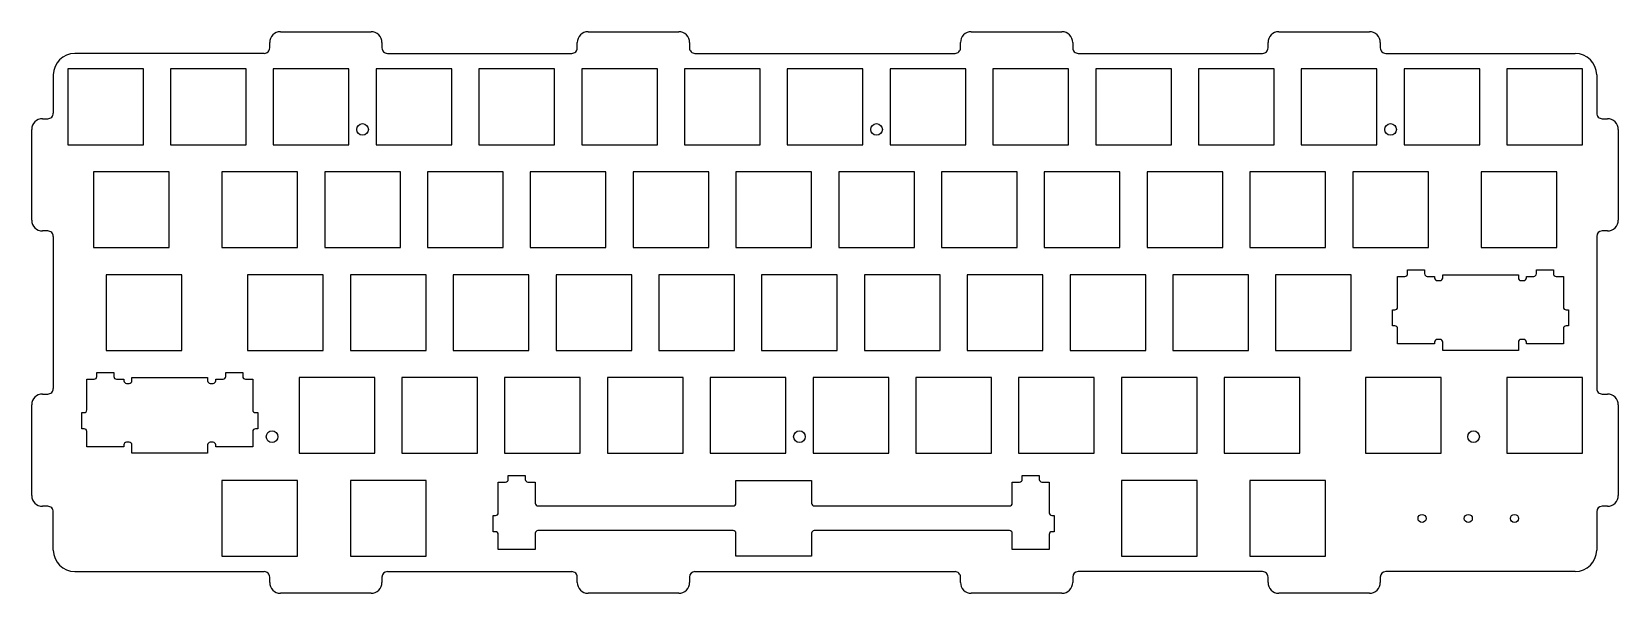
# Model space of a CAD drawing. Extents: x 65 to 359, y -199 to -95.
import ezdxf

# ---------------------------------------------------------------- set-up
doc = ezdxf.new("R2010")
doc.units = 0
doc.layers.add('BLACK', color=7, linetype='CONTINUOUS')

msp = doc.modelspace()

# ---------------------------------------------------------------- linework, layer by layer
at = {"layer": 'BLACK', "linetype": 'CONTINUOUS'}
for p, q in [((111.572, -95.3), (128.372, -95.3)), ((168.572, -95.3), (185.372, -95.3)), ((239.572, -95.3), (256.372, -95.3)), ((296.572, -95.3), (313.372, -95.3)), ((108.572, -99.3), (73.4716, -99.3)), ((109.572, -98.3), (109.572, -97.3)), ((130.372, -97.3), (130.372, -98.3)), ((131.372, -99.3), (165.572, -99.3)), ((166.572, -98.3), (166.572, -97.3)), ((187.372, -97.3), (187.372, -98.3)), ((188.372, -99.3), (236.572, -99.3)), ((237.572, -98.3), (237.572, -97.3)), ((258.372, -97.3), (258.372, -98.3)), ((259.372, -99.3), (293.572, -99.3)), ((294.572, -98.3), (294.572, -97.3)), ((315.372, -97.3), (315.372, -98.3)), ((316.372, -99.3), (351.472, -99.3)), ((86.1604, -102.199), (72.1396, -102.199)), ((72.1396, -102.199), (72.1396, -116.22)), ((86.1604, -116.22), (86.1604, -102.199)), ((91.1896, -102.199), (91.1896, -116.22)), ((105.21, -102.199), (91.1896, -102.199)), ((105.21, -116.22), (105.21, -102.199)), ((110.24, -102.199), (110.24, -116.22)), ((124.26, -102.199), (110.24, -102.199)), ((124.26, -116.22), (124.26, -102.199)), ((129.29, -102.199), (129.29, -116.22)), ((143.31, -102.199), (129.29, -102.199)), ((143.31, -116.22), (143.31, -102.199)), ((148.34, -102.199), (148.34, -116.22)), ((162.36, -102.199), (148.34, -102.199)), ((162.36, -116.22), (162.36, -102.199)), ((181.41, -102.199), (167.39, -102.199)), ((167.39, -102.199), (167.39, -116.22)), ((181.41, -116.22), (181.41, -102.199)), ((200.46, -102.199), (186.44, -102.199)), ((186.44, -102.199), (186.44, -116.22)), ((200.46, -116.22), (200.46, -102.199)), ((205.49, -102.199), (205.49, -116.22)), ((219.51, -102.199), (205.49, -102.199)), ((219.51, -116.22), (219.51, -102.199)), ((238.56, -102.199), (224.54, -102.199)), ((224.54, -102.199), (224.54, -116.22)), ((238.56, -116.22), (238.56, -102.199)), ((257.61, -102.199), (243.59, -102.199)), ((243.59, -102.199), (243.59, -116.22)), ((257.61, -116.22), (257.61, -102.199)), ((276.66, -102.199), (262.64, -102.199)), ((262.64, -102.199), (262.64, -116.22)), ((276.66, -116.22), (276.66, -102.199)), ((281.69, -102.199), (281.69, -116.22)), ((295.71, -102.199), (281.69, -102.199)), ((295.71, -116.22), (295.71, -102.199)), ((300.74, -102.199), (300.74, -116.22)), ((314.76, -102.199), (300.74, -102.199)), ((314.76, -116.22), (314.76, -102.199)), ((333.81, -102.199), (319.79, -102.199)), ((319.79, -102.199), (319.79, -116.22)), ((333.81, -116.22), (333.81, -102.199)), ((338.84, -102.199), (338.84, -116.22)), ((352.86, -102.199), (338.84, -102.199)), ((352.86, -116.22), (352.86, -102.199)), ((69.4716, -103.3), (69.4716, -110.4)), ((355.472, -103.3), (355.472, -110.4)), ((67.4716, -111.4), (68.4716, -111.4)), ((356.472, -111.4), (357.472, -111.4)), ((65.4716, -130.2), (65.4716, -113.4)), ((359.472, -113.4), (359.472, -130.2)), ((72.1396, -116.22), (86.1604, -116.22)), ((91.1896, -116.22), (105.21, -116.22)), ((110.24, -116.22), (124.26, -116.22)), ((129.29, -116.22), (143.31, -116.22)), ((148.34, -116.22), (162.36, -116.22)), ((167.39, -116.22), (181.41, -116.22)), ((186.44, -116.22), (200.46, -116.22)), ((205.49, -116.22), (219.51, -116.22)), ((224.54, -116.22), (238.56, -116.22)), ((243.59, -116.22), (257.61, -116.22)), ((262.64, -116.22), (276.66, -116.22)), ((281.69, -116.22), (295.71, -116.22)), ((300.74, -116.22), (314.76, -116.22)), ((319.79, -116.22), (333.81, -116.22)), ((338.84, -116.22), (352.86, -116.22)), ((76.9021, -121.249), (76.9021, -135.27)), ((90.9229, -121.249), (76.9021, -121.249)), ((90.9229, -135.27), (90.9229, -121.249)), ((114.735, -121.249), (100.715, -121.249)), ((100.715, -121.249), (100.715, -135.27)), ((114.735, -135.27), (114.735, -121.249)), ((119.765, -121.249), (119.765, -135.27)), ((133.785, -121.249), (119.765, -121.249)), ((133.785, -135.27), (133.785, -121.249)), ((138.815, -121.249), (138.815, -135.27)), ((152.835, -121.249), (138.815, -121.249)), ((152.835, -135.27), (152.835, -121.249)), ((171.885, -121.249), (157.865, -121.249)), ((157.865, -121.249), (157.865, -135.27)), ((171.885, -135.27), (171.885, -121.249)), ((176.915, -121.249), (176.915, -135.27)), ((190.935, -121.249), (176.915, -121.249)), ((190.935, -135.27), (190.935, -121.249)), ((195.965, -121.249), (195.965, -135.27)), ((209.985, -121.249), (195.965, -121.249)), ((209.985, -135.27), (209.985, -121.249)), ((229.035, -121.249), (215.015, -121.249)), ((215.015, -121.249), (215.015, -135.27)), ((229.035, -135.27), (229.035, -121.249)), ((234.065, -121.249), (234.065, -135.27)), ((248.085, -121.249), (234.065, -121.249)), ((248.085, -135.27), (248.085, -121.249)), ((267.135, -121.249), (253.115, -121.249)), ((253.115, -121.249), (253.115, -135.27)), ((267.135, -135.27), (267.135, -121.249)), ((272.165, -121.249), (272.165, -135.27)), ((286.185, -121.249), (272.165, -121.249)), ((286.185, -135.27), (286.185, -121.249)), ((305.235, -121.249), (291.215, -121.249)), ((291.215, -121.249), (291.215, -135.27)), ((305.235, -135.27), (305.235, -121.249)), ((324.285, -121.249), (310.265, -121.249)), ((310.265, -121.249), (310.265, -135.27)), ((324.285, -135.27), (324.285, -121.249)), ((334.077, -121.249), (334.077, -135.27)), ((348.097, -121.249), (334.077, -121.249)), ((348.097, -135.27), (348.097, -121.249)), ((68.4716, -132.2), (67.4716, -132.2)), ((357.472, -132.2), (356.472, -132.2)), ((69.4716, -133.2), (69.4716, -161.4)), ((355.472, -133.2), (355.472, -161.4)), ((76.9021, -135.27), (90.9229, -135.27)), ((100.715, -135.27), (114.735, -135.27)), ((119.765, -135.27), (133.785, -135.27)), ((138.815, -135.27), (152.835, -135.27)), ((157.865, -135.27), (171.885, -135.27)), ((176.915, -135.27), (190.935, -135.27)), ((195.965, -135.27), (209.985, -135.27)), ((215.015, -135.27), (229.035, -135.27)), ((234.065, -135.27), (248.085, -135.27)), ((253.115, -135.27), (267.135, -135.27)), ((272.165, -135.27), (286.185, -135.27)), ((291.215, -135.27), (305.235, -135.27)), ((310.265, -135.27), (324.285, -135.27)), ((334.077, -135.27), (348.097, -135.27)), ((79.2834, -140.299), (79.2834, -154.32)), ((93.3042, -140.299), (79.2834, -140.299)), ((93.3042, -154.32), (93.3042, -140.299)), ((119.497, -140.299), (105.477, -140.299)), ((105.477, -140.299), (105.477, -154.32)), ((119.497, -154.32), (119.497, -140.299)), ((138.547, -140.299), (124.527, -140.299)), ((124.527, -140.299), (124.527, -154.32)), ((138.547, -154.32), (138.547, -140.299)), ((157.597, -140.299), (143.577, -140.299)), ((143.577, -140.299), (143.577, -154.32)), ((157.597, -154.32), (157.597, -140.299)), ((176.647, -140.299), (162.627, -140.299)), ((162.627, -140.299), (162.627, -154.32)), ((176.647, -154.32), (176.647, -140.299)), ((181.677, -140.299), (181.677, -154.32)), ((195.697, -140.299), (181.677, -140.299)), ((195.697, -154.32), (195.697, -140.299)), ((214.747, -140.299), (200.727, -140.299)), ((200.727, -140.299), (200.727, -154.32)), ((214.747, -154.32), (214.747, -140.299)), ((233.797, -140.299), (219.777, -140.299)), ((219.777, -140.299), (219.777, -154.32)), ((233.797, -154.32), (233.797, -140.299)), ((252.847, -140.299), (238.827, -140.299)), ((238.827, -140.299), (238.827, -154.32)), ((252.847, -154.32), (252.847, -140.299)), ((271.897, -140.299), (257.877, -140.299)), ((257.877, -140.299), (257.877, -154.32)), ((271.897, -154.32), (271.897, -140.299)), ((290.947, -140.299), (276.927, -140.299)), ((276.927, -140.299), (276.927, -154.32)), ((290.947, -154.32), (290.947, -140.299)), ((295.977, -140.299), (295.977, -154.32)), ((309.997, -140.299), (295.977, -140.299)), ((309.997, -154.32), (309.997, -140.299)), ((318.577, -140.604), (319.931, -140.604)), ((318.577, -146.302), (318.577, -140.604)), ((320.431, -139.385), (323.581, -139.385)), ((320.431, -140.104), (320.431, -139.385)), ((323.581, -139.385), (323.581, -140.104)), ((324.081, -140.604), (325.435, -140.604)), ((325.435, -140.604), (325.435, -140.892)), ((326.934, -140.299), (340.954, -140.299)), ((326.934, -140.892), (326.934, -140.299)), ((340.954, -140.299), (340.954, -140.892)), ((342.453, -140.892), (342.453, -140.604)), ((342.453, -140.604), (343.807, -140.604)), ((344.307, -139.385), (347.457, -139.385)), ((344.307, -140.104), (344.307, -139.385)), ((347.457, -139.385), (347.457, -140.104)), ((347.957, -140.604), (349.311, -140.604)), ((349.311, -140.604), (349.311, -146.302)), ((325.935, -141.392), (326.434, -141.392)), ((341.454, -141.392), (341.953, -141.392)), ((317.637, -146.802), (318.077, -146.802)), ((317.637, -149.799), (317.637, -146.802)), ((349.811, -146.802), (350.251, -146.802)), ((350.251, -146.802), (350.251, -149.799)), ((318.077, -149.799), (317.637, -149.799)), ((350.251, -149.799), (349.811, -149.799)), ((318.577, -153.101), (318.577, -150.299)), ((325.435, -152.788), (325.435, -153.101)), ((326.434, -152.288), (325.934, -152.288)), ((326.934, -154.32), (326.934, -152.788)), ((340.954, -152.788), (340.954, -154.32)), ((341.954, -152.288), (341.454, -152.288)), ((342.453, -153.101), (342.453, -152.788)), ((349.311, -150.299), (349.311, -153.101)), ((79.2834, -154.32), (93.3042, -154.32)), ((105.477, -154.32), (119.497, -154.32)), ((124.527, -154.32), (138.547, -154.32)), ((143.577, -154.32), (157.597, -154.32)), ((162.627, -154.32), (176.647, -154.32)), ((181.677, -154.32), (195.697, -154.32)), ((200.727, -154.32), (214.747, -154.32)), ((219.777, -154.32), (233.797, -154.32)), ((238.827, -154.32), (252.847, -154.32)), ((257.877, -154.32), (271.897, -154.32)), ((276.927, -154.32), (290.947, -154.32)), ((295.977, -154.32), (309.997, -154.32)), ((325.435, -153.101), (318.577, -153.101)), ((340.954, -154.32), (326.934, -154.32)), ((349.311, -153.101), (342.453, -153.101)), ((77.5434, -159.154), (77.5434, -158.435)), ((77.5434, -158.435), (80.693, -158.435)), ((80.693, -158.435), (80.693, -159.154)), ((101.419, -159.154), (101.419, -158.435)), ((101.419, -158.435), (104.569, -158.435)), ((104.569, -158.435), (104.569, -159.154)), ((75.6892, -165.352), (75.6892, -159.654)), ((75.6892, -159.654), (77.0434, -159.654)), ((81.193, -159.654), (82.5472, -159.654)), ((82.5472, -159.654), (82.5472, -159.942)), ((83.0472, -160.442), (83.5458, -160.442)), ((84.0458, -159.349), (98.0666, -159.349)), ((84.0458, -159.942), (84.0458, -159.349)), ((98.0666, -159.349), (98.0666, -159.942)), ((98.5659, -160.442), (99.0652, -160.442)), ((99.5652, -159.942), (99.5652, -159.654)), ((99.5652, -159.654), (100.919, -159.654)), ((105.069, -159.654), (106.423, -159.654)), ((106.423, -159.654), (106.423, -165.352)), ((115.003, -159.349), (115.003, -173.37)), ((129.023, -159.349), (115.003, -159.349)), ((129.023, -173.37), (129.023, -159.349)), ((148.073, -159.349), (134.053, -159.349)), ((134.053, -159.349), (134.053, -173.37)), ((148.073, -173.37), (148.073, -159.349)), ((167.123, -159.349), (153.103, -159.349)), ((153.103, -159.349), (153.103, -173.37)), ((167.123, -173.37), (167.123, -159.349)), ((186.173, -159.349), (172.153, -159.349)), ((172.153, -159.349), (172.153, -173.37)), ((186.173, -173.37), (186.173, -159.349)), ((205.223, -159.349), (191.203, -159.349)), ((191.203, -159.349), (191.203, -173.37)), ((205.223, -173.37), (205.223, -159.349)), ((210.253, -159.349), (210.253, -173.37)), ((224.273, -159.349), (210.253, -159.349)), ((224.273, -173.37), (224.273, -159.349)), ((243.323, -159.349), (229.303, -159.349)), ((229.303, -159.349), (229.303, -173.37)), ((243.323, -173.37), (243.323, -159.349)), ((262.373, -159.349), (248.353, -159.349)), ((248.353, -159.349), (248.353, -173.37)), ((262.373, -173.37), (262.373, -159.349)), ((281.423, -159.349), (267.403, -159.349)), ((267.403, -159.349), (267.403, -173.37)), ((281.423, -173.37), (281.423, -159.349)), ((286.453, -159.349), (286.453, -173.37)), ((300.473, -159.349), (286.453, -159.349)), ((300.473, -173.37), (300.473, -159.349)), ((326.666, -159.349), (312.646, -159.349)), ((312.646, -159.349), (312.646, -173.37)), ((326.666, -173.37), (326.666, -159.349)), ((352.86, -159.349), (338.84, -159.349)), ((338.84, -159.349), (338.84, -173.37)), ((352.86, -173.37), (352.86, -159.349)), ((65.4716, -181.2), (65.4716, -164.4)), ((67.4716, -162.4), (68.4716, -162.4)), ((356.472, -162.4), (357.472, -162.4)), ((359.472, -164.4), (359.472, -181.2)), ((74.7494, -165.852), (75.1892, -165.852)), ((74.7494, -168.849), (74.7494, -165.852)), ((106.923, -165.852), (107.363, -165.852)), ((107.363, -165.852), (107.363, -168.849)), ((75.1892, -168.849), (74.7494, -168.849)), ((75.6892, -172.151), (75.6892, -169.349)), ((106.423, -169.349), (106.423, -172.151)), ((107.363, -168.849), (106.923, -168.849)), ((82.5472, -172.151), (75.6892, -172.151)), ((82.5472, -171.838), (82.5472, -172.151)), ((83.5458, -171.338), (83.0465, -171.338)), ((84.0458, -173.37), (84.0458, -171.838)), ((98.0666, -173.37), (84.0458, -173.37)), ((98.0666, -171.838), (98.0666, -173.37)), ((99.0659, -171.338), (98.5666, -171.338)), ((99.5652, -172.151), (99.5652, -171.838)), ((106.423, -172.151), (99.5652, -172.151)), ((115.003, -173.37), (129.023, -173.37)), ((134.053, -173.37), (148.073, -173.37)), ((153.103, -173.37), (167.123, -173.37)), ((172.153, -173.37), (186.173, -173.37)), ((191.203, -173.37), (205.223, -173.37)), ((210.253, -173.37), (224.273, -173.37)), ((229.303, -173.37), (243.323, -173.37)), ((248.353, -173.37), (262.373, -173.37)), ((267.403, -173.37), (281.423, -173.37)), ((286.453, -173.37), (300.473, -173.37)), ((312.646, -173.37), (326.666, -173.37)), ((338.84, -173.37), (352.86, -173.37)), ((114.735, -178.399), (100.715, -178.399)), ((100.715, -178.399), (100.715, -192.42)), ((114.735, -192.42), (114.735, -178.399)), ((124.527, -178.399), (124.527, -192.42)), ((138.547, -178.399), (124.527, -178.399)), ((138.547, -192.42), (138.547, -178.399)), ((151.921, -178.704), (153.275, -178.704)), ((151.921, -184.402), (151.921, -178.704)), ((153.775, -178.204), (153.775, -177.485)), ((153.775, -177.485), (156.925, -177.485)), ((156.925, -177.485), (156.925, -178.204)), ((157.425, -178.704), (158.779, -178.704)), ((158.779, -178.704), (158.779, -182.624)), ((195.965, -178.399), (209.985, -178.399)), ((195.965, -182.624), (195.965, -178.399)), ((209.985, -178.399), (209.985, -182.624)), ((247.171, -182.624), (247.171, -178.704)), ((247.171, -178.704), (248.525, -178.704)), ((249.025, -177.485), (252.175, -177.485)), ((249.025, -178.204), (249.025, -177.485)), ((252.175, -177.485), (252.175, -178.204)), ((252.675, -178.704), (254.029, -178.704)), ((254.029, -178.704), (254.029, -184.402)), ((267.403, -178.399), (267.403, -192.42)), ((281.423, -178.399), (267.403, -178.399)), ((281.423, -192.42), (281.423, -178.399)), ((305.235, -178.399), (291.215, -178.399)), ((291.215, -178.399), (291.215, -192.42)), ((305.235, -192.42), (305.235, -178.399)), ((68.4716, -183.2), (67.4716, -183.2)), ((69.4716, -191.3), (69.4716, -184.2)), ((150.981, -187.899), (150.981, -184.902)), ((150.981, -184.902), (151.421, -184.902)), ((159.279, -183.124), (195.465, -183.124)), ((210.485, -183.124), (246.671, -183.124)), ((254.529, -184.902), (254.969, -184.902)), ((254.969, -184.902), (254.969, -187.899)), ((355.472, -184.2), (355.472, -191.3)), ((357.472, -183.2), (356.472, -183.2)), ((151.421, -187.899), (150.981, -187.899)), ((195.465, -187.696), (159.279, -187.696)), ((246.671, -187.696), (210.485, -187.696)), ((254.969, -187.899), (254.499, -187.9)), ((151.921, -191.201), (151.921, -188.399)), ((158.779, -188.196), (158.779, -191.201)), ((195.965, -192.42), (195.965, -188.196)), ((209.985, -188.196), (209.985, -192.42)), ((247.171, -191.201), (247.171, -188.196)), ((254.029, -188.399), (254.029, -191.201)), ((100.715, -192.42), (114.735, -192.42)), ((124.527, -192.42), (138.547, -192.42)), ((158.779, -191.201), (151.921, -191.201)), ((209.985, -192.42), (195.965, -192.42)), ((254.029, -191.201), (247.171, -191.201)), ((267.403, -192.42), (281.423, -192.42)), ((291.215, -192.42), (305.235, -192.42)), ((73.4716, -195.3), (108.572, -195.3)), ((109.572, -197.3), (109.572, -196.3)), ((130.372, -196.3), (130.372, -197.3)), ((131.372, -195.3), (165.572, -195.3)), ((166.572, -197.3), (166.572, -196.3)), ((187.372, -196.3), (187.372, -197.3)), ((188.372, -195.3), (236.572, -195.3)), ((237.572, -197.3), (237.572, -196.3)), ((258.372, -196.3), (258.372, -197.3)), ((293.572, -195.3), (259.372, -195.3)), ((294.572, -197.3), (294.572, -196.3)), ((315.372, -196.3), (315.372, -197.3)), ((351.472, -195.3), (316.372, -195.3)), ((128.372, -199.3), (111.572, -199.3)), ((185.372, -199.3), (168.572, -199.3)), ((256.372, -199.3), (239.572, -199.3)), ((313.372, -199.3), (296.572, -199.3))]:
    msp.add_line(p, q, dxfattribs=at)
at = {"layer": 'BLACK'}
for centre, radius in [((126.775, -113.4), 1.077), ((222.025, -113.4), 1.077), ((317.275, -113.4), 1.077), ((110, -170.3), 1.077), ((207.738, -170.3), 1.077), ((332.65, -170.3), 1.077), ((323.111, -185.441), 0.75), ((331.677, -185.441), 0.75), ((340.243, -185.441), 0.75)]:
    msp.add_circle(centre, radius, dxfattribs=at)
for centre, radius, start, end in [((111.572, -97.3), 2, -270, -180), ((128.372, -97.3), 2, -0.000029, 90), ((168.572, -97.3), 2, -270, -180), ((185.372, -97.3), 2, -0.000029, 90), ((239.572, -97.3), 2, -270, -180), ((256.372, -97.3), 2, -0.000029, 90), ((296.572, -97.3), 2, -270, -180), ((313.372, -97.3), 2, -0.000029, 90), ((73.4716, -103.3), 4, 90, 180), ((108.572, -98.3), 1, -90.0001, 0.000057), ((131.372, -98.3), 1, -180, -89.9999), ((165.572, -98.3), 1, -90.0001, 0.000057), ((188.372, -98.3), 1, -180, -89.9999), ((236.572, -98.3), 1, -90.0001, 0.000057), ((259.372, -98.3), 1, -180, -89.9999), ((293.572, -98.3), 1, -90.0001, 0.000057), ((316.372, -98.3), 1, -180, -89.9999), ((351.472, -103.3), 4, 0, 90), ((67.4716, -113.4), 2, -270, -180), ((68.4716, -110.4), 1, -90.0001, 0.000057), ((356.472, -110.4), 1, -180, -89.9999), ((357.472, -113.4), 2, -0.000029, 90), ((67.4716, -130.2), 2, -180, -90), ((68.4716, -133.2), 1, -0.000057, 90.0001), ((356.472, -133.2), 1, -270, -180), ((357.472, -130.2), 2, -90, 0.000029), ((319.931, -140.104), 0.5, -89.9999, -0.000115), ((324.081, -140.104), 0.5, -180, -90.0001), ((325.935, -140.892), 0.5, -180, -90.0001), ((326.434, -140.892), 0.5, -89.9999, -0.000115), ((341.454, -140.892), 0.5, -180, -90.0802), ((341.953, -140.892), 0.5, -89.9999, -0.000115), ((343.807, -140.104), 0.5, -89.9999, -0.000115), ((347.957, -140.104), 0.5, -180, -90.0001), ((318.077, -146.302), 0.5, -89.9999, -0.000115), ((349.811, -146.302), 0.5, -180, -90.0001), ((318.077, -150.299), 0.5, 0.000115, 89.9999), ((349.811, -150.299), 0.5, 90.0001, 180), ((325.935, -152.788), 0.5, 90.0802, 180), ((326.434, -152.788), 0.5, 0.000115, 89.9999), ((341.454, -152.788), 0.5, 90.0001, 180), ((341.953, -152.788), 0.5, 0, 89.9198), ((68.4716, -161.4), 1, -90.0001, 0.000057), ((77.0434, -159.154), 0.5, -89.9999, -0.000115), ((81.193, -159.154), 0.5, -180, -90.0001), ((83.0472, -159.942), 0.5, -180, -90.0001), ((83.5458, -159.942), 0.5, -89.9999, -0.000115), ((98.5666, -159.942), 0.5, -180, -90.0802), ((99.0652, -159.942), 0.5, -89.9999, -0.000115), ((100.919, -159.154), 0.5, -89.9999, -0.000115), ((105.069, -159.154), 0.5, -180, -90.0001), ((356.472, -161.4), 1, -180, -89.9999), ((67.4716, -164.4), 2, -270, -180), ((357.472, -164.4), 2, -0.000029, 90), ((75.1892, -165.352), 0.5, -89.9999, -0.000115), ((106.923, -165.352), 0.5, -180, -90.0001), ((75.1892, -169.349), 0.5, 0.000115, 89.9999), ((106.923, -169.349), 0.5, 90.0001, 180), ((83.0472, -171.838), 0.5, 90.0802, 180), ((83.5458, -171.838), 0.5, 0.000115, 89.9999), ((98.5666, -171.838), 0.5, 90.0001, 180), ((99.0652, -171.838), 0.5, 0, 89.9198), ((153.275, -178.204), 0.5, -89.9999, -0.000115), ((157.425, -178.204), 0.5, -180, -90.0001), ((248.525, -178.204), 0.5, -89.9999, -0.000115), ((252.675, -178.204), 0.5, -180, -90.0001), ((67.4716, -181.2), 2, -180, -90), ((357.472, -181.2), 2, -90, 0.000029), ((68.4716, -184.2), 1, -0.000057, 90.0001), ((151.421, -184.402), 0.5, -89.9999, -0.000115), ((159.279, -182.624), 0.5, -180, -90.0001), ((195.465, -182.624), 0.5, -89.9999, -0.000115), ((210.485, -182.624), 0.5, -180, -90.0001), ((246.671, -182.624), 0.5, -89.9999, -0.000115), ((254.529, -184.402), 0.5, -180, -90.0001), ((356.472, -184.2), 1, -270, -180), ((151.421, -188.399), 0.5, 0.000115, 89.9999), ((159.279, -188.196), 0.5, 90.0001, 180), ((195.465, -188.196), 0.5, 0.000115, 89.9999), ((210.485, -188.196), 0.5, 90.0001, 180), ((246.671, -188.196), 0.5, 0.000115, 89.9999), ((254.529, -188.399), 0.5, 93.4451, 180), ((73.4716, -191.3), 4, -180, -90), ((351.472, -191.3), 4, -90, 0), ((108.572, -196.3), 1, -0.000057, 90.0001), ((131.372, -196.3), 1, -270, -180), ((165.572, -196.3), 1, -0.000057, 90.0001), ((188.372, -196.3), 1, -270, -180), ((236.572, -196.3), 1, -0.000057, 90.0001), ((259.372, -196.3), 1, -270, -180), ((293.572, -196.3), 1, -0.000057, 90.0001), ((316.372, -196.3), 1, -270, -180), ((111.572, -197.3), 2, -180, -90), ((128.372, -197.3), 2, -90, 0.000029), ((168.572, -197.3), 2, -180, -90), ((185.372, -197.3), 2, -90, 0.000029), ((239.572, -197.3), 2, -180, -90), ((256.372, -197.3), 2, -90, 0.000029), ((296.572, -197.3), 2, -180, -90), ((313.372, -197.3), 2, -90, 0.000029)]:
    msp.add_arc(centre, radius, start, end, dxfattribs=at)

doc.saveas('drawing.dxf')
